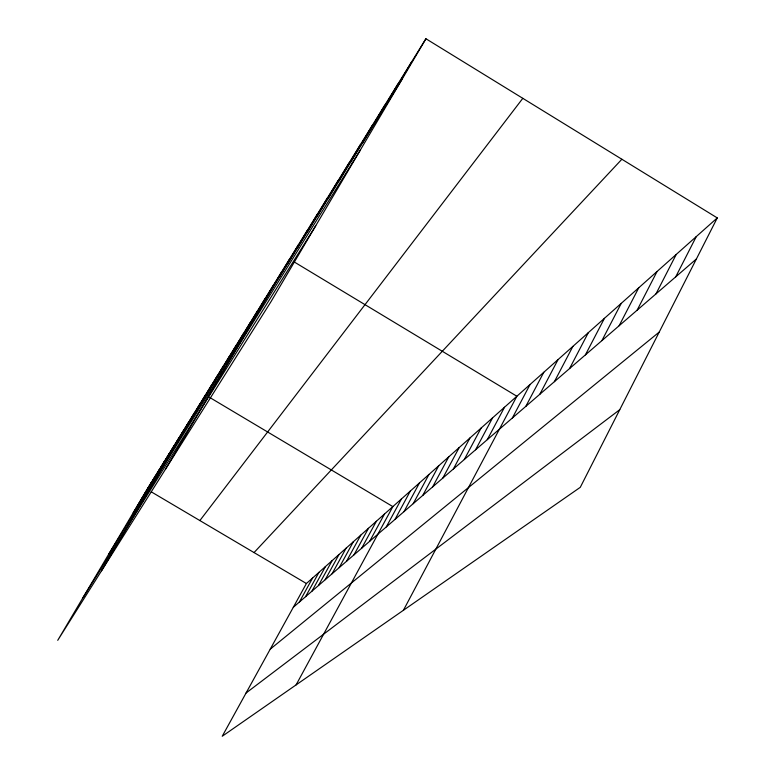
<?xml version="1.0" encoding="UTF-8"?>
<svg xmlns="http://www.w3.org/2000/svg" width="775" height="775" viewBox="0 0 775 775"><rect width="100%" height="100%" fill="white"/><g stroke="black" fill="none" stroke-linecap="round" stroke-linejoin="round"><path stroke-width="1.16" d="M717.272 217.92L580.281 487.32L222.231 736.25L306.406 583.517L717.272 217.92L425.93 38.75L147.076 489.364L57.728 640.334L271.105 301.494L425.93 38.75M675.713 276.849L696.26 236.617M655.979 293.899L676.217 254.462M637.137 310.174L657.064 271.502M619.128 325.742L638.755 287.787M601.894 340.632L621.23 303.383M585.396 354.892L604.442 318.322M554.396 381.668L572.89 346.396M569.577 368.561L588.341 332.649M539.826 394.262L558.058 359.59M512.362 417.996L530.071 384.497M525.828 406.362L543.788 372.281M403.417 610.283L516.867 396.248L294.587 262.183M475.579 449.781L492.58 417.851M487.281 439.667L504.506 407.243M453.385 468.962L469.941 438.001M464.293 459.536L481.072 428.1M432.644 486.884L448.783 456.824M442.835 478.068L459.188 447.572M413.22 503.663L428.963 474.465M422.772 495.409L438.708 465.785M394.998 519.415L410.353 491.021M403.969 511.665L419.507 482.873M369.675 541.289L384.487 514.038M296.098 684.897L392.847 506.598L209.647 397.43M386.299 526.923L401.469 498.926M346.493 561.323L360.801 535.118M354.001 554.832L368.474 528.288M361.722 548.158L376.359 521.265M325.2 579.719L339.024 554.483M332.107 573.752L346.086 548.206M339.198 567.62L353.342 541.754M305.563 596.682L318.951 572.357M311.938 591.18L325.461 566.554M318.477 585.532L332.155 560.596M299.363 602.049L312.596 578.005M327.932 198.768L349.05 162.973M338.985 180.953L360.482 144.518M350.523 162.343L372.407 125.24M362.593 142.881L384.875 105.09M375.226 122.508L397.924 84M388.469 101.157L411.593 61.913M137.194 506.375L151.251 482.612M141.321 499.72L155.542 475.685M145.555 492.89L159.941 468.565M149.895 485.877L164.465 461.261M154.37 478.679L169.105 453.762M158.953 471.278L173.881 446.051M163.67 463.663L178.783 438.127M168.524 455.845L183.82 429.98M173.523 447.795L189.013 421.6M178.657 439.502L194.341 412.978M183.946 430.968L199.843 404.095M101.544 570.749L205.501 394.95M195.019 413.123L211.333 385.533M200.803 403.785L217.339 375.817M206.78 394.146L223.539 365.8M212.951 384.206L229.943 355.454M219.315 373.938L236.549 344.778M225.893 363.33L243.369 333.754M232.694 352.363L250.422 322.361M239.727 341.029L257.717 310.581M247.002 329.288L265.253 298.385M254.539 317.14L273.071 285.772M262.347 304.546L281.16 272.693M165.395 469.359L289.54 259.141M279.097 277.537L298.511 244.648M288.097 263.025L307.83 229.594M297.455 247.922L317.517 213.939M307.2 232.209L327.602 197.644M317.353 215.838L338.103 180.672M133.174 512.856L402.351 78.759M108.674 554.241L360.356 150.04M83.032 597.583L315.754 225.728M199.873 520.558L522.815 98.328M254.045 552.575L621.87 159.243M293.308 607.28L696.405 258.966M270.233 649.159L659.234 332.068M246.062 693.005L619.768 409.675M151.222 491.815L306.406 583.517"/></g></svg>
